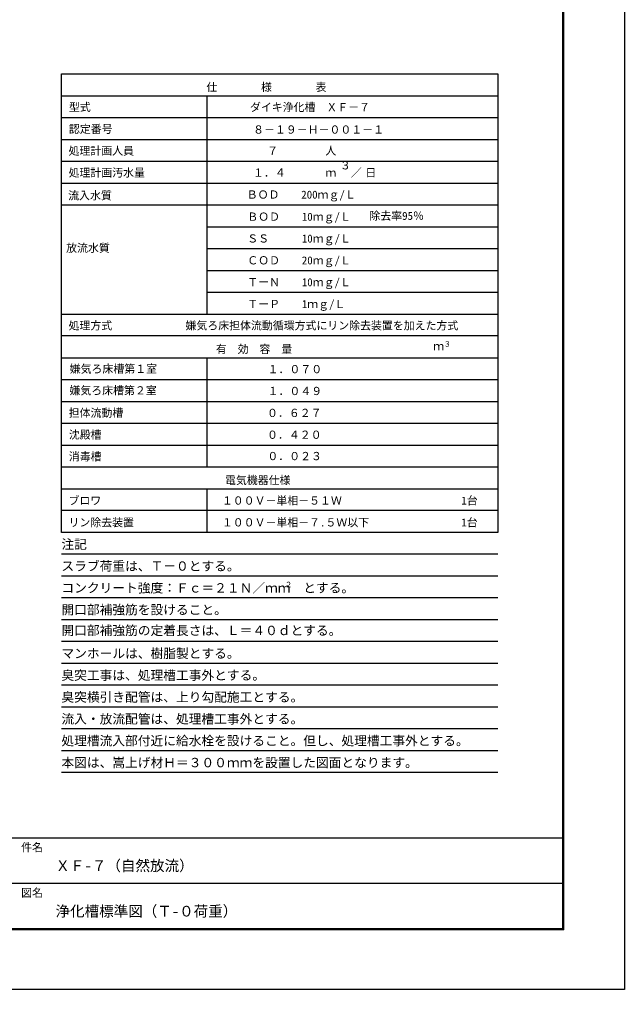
# Model space of a CAD drawing. Units: millimetres, scale not verified. Extents: x -22761 to 8910, y -6308 to 6308.
# Drawn here: x 3917 to 8910, y -6308 to 1690 of the extents above; entities that cross this region are included whole.
import ezdxf
from ezdxf.enums import TextEntityAlignment as Align

# ---------------------------------------------------------------- set-up
doc = ezdxf.new("R2010")
doc.units = ezdxf.units.MM
doc.header["$LTSCALE"] = 30
for name, color, linetype, lineweight in [('0-1_2-0_KUTAI', 4, 'Continuous', 25), ('0-E_水管', 7, 'Continuous', 25), ('0-F_00クル-フ-6寸法', 132, 'Continuous', 25), ('1-2_図面枠', 7, 'Continuous', 25), ('1-3_Axis_waku', 7, 'Continuous', 25)]:
    doc.layers.add(name, color=color, linetype=linetype, lineweight=lineweight)
doc.styles.add('ＭＳ ゴシック', font='')
doc.styles.get('ＭＳ ゴシック').set_extended_font_data('MS Gothic')

msp = doc.modelspace()

# ---------------------------------------------------------------- linework, layer by layer
at = {"layer": '0-1_2-0_KUTAI', "color": 3}
for p, q in [((4264.04, 1241.06), (7864.04, 1241.06)), ((4264.04, -2538.95), (4264.04, 1241.06)), ((7864.04, 1241.06), (7864.04, -2538.95)), ((4264.04, 1061.06), (7864.04, 1061.06)), ((5464.04, 1061.06), (5464.04, -738.95)), ((4264.04, 881.06), (7864.04, 881.06)), ((4264.04, 701.06), (7864.04, 701.06)), ((4264.04, 521.06), (7864.04, 521.06)), ((4264.04, 341.06), (7864.04, 341.06)), ((4264.04, 161.06), (7864.04, 161.06)), ((5464.04, -18.94), (7864.04, -18.94)), ((5464.04, -198.94), (7864.04, -198.94)), ((5464.04, -378.94), (7864.04, -378.94)), ((5464.04, -558.94), (7864.04, -558.94)), ((4264.04, -738.95), (7864.04, -738.95)), ((7864.03, -918.95), (4264.03, -918.95)), ((4264.03, -1098.95), (7864.03, -1098.95)), ((5464.03, -1098.95), (5464.03, -1998.95)), ((4264.03, -1278.95), (7864.03, -1278.95)), ((4264.03, -1458.95), (7864.03, -1458.95)), ((4264.03, -1638.95), (7864.03, -1638.95)), ((4264.03, -1818.95), (7864.03, -1818.95)), ((4264.03, -1998.95), (7864.03, -1998.95)), ((4264.03, -2178.95), (7864.03, -2178.95)), ((5464.03, -2178.95), (5464.03, -2538.95)), ((7864.03, -2358.95), (4264.03, -2358.95)), ((7864.03, -2538.95), (4264.03, -2538.95))]:
    msp.add_line(p, q, dxfattribs=at)
at = {"layer": '0-E_水管', "color": 3}
for p, q in [((7864.03, -2718.95), (4264.03, -2718.95)), ((7864.03, -2898.95), (4264.03, -2898.95)), ((7864.03, -3078.95), (4264.03, -3078.95)), ((7864.03, -3258.96), (4264.03, -3258.96)), ((7864.03, -3438.96), (4264.03, -3438.96)), ((7864.03, -3438.96), (4264.03, -3438.96)), ((7864.03, -3618.96), (4264.03, -3618.96)), ((7864.03, -3798.96), (4264.03, -3798.96)), ((7864.03, -3978.96), (4264.03, -3978.96)), ((7864.03, -4158.96), (4264.03, -4158.96)), ((7864.03, -4338.96), (4264.03, -4338.96)), ((7864.03, -4518.96), (4264.03, -4518.96))]:
    msp.add_line(p, q, dxfattribs=at)
at = {"layer": '1-2_図面枠'}
msp.add_lwpolyline([(-8910, -6307.5), (-8910, 6307.5), (8910, 6307.5), (8910, -6307.5)], close=True, dxfattribs=at)
at = {"layer": '1-3_Axis_waku'}
for p, q in [((8400, -5806.5), (8400, 5761.5)), ((8400.6, -5807.1), (8400.6, 5762.1)), ((8401.2, -5807.7), (8401.2, 5762.7)), ((8401.8, -5808.3), (8401.8, 5763.3)), ((8402.4, -5808.9), (8402.4, 5763.9)), ((8403, -5809.5), (8403, 5764.5)), ((8403.6, -5810.1), (8403.6, 5765.1)), ((8404.2, -5810.7), (8404.2, 5765.7)), ((8404.8, -5811.3), (8404.8, 5766.3)), ((8405.4, -5811.9), (8405.4, 5766.9)), ((8406, -5812.5), (8406, 5767.5)), ((8406.6, -5813.1), (8406.6, 5768.1)), ((8407.2, -5813.7), (8407.2, 5768.7)), ((8407.8, -5814.3), (8407.8, 5769.3)), ((8408.4, -5814.9), (8408.4, 5769.9)), ((-7770, -5056.5), (8400, -5056.5)), ((239.99, -5431.5), (8399.99, -5431.5)), ((8408.4, -5814.9), (-7778.4, -5814.9)), ((8407.8, -5814.3), (-7777.8, -5814.3)), ((8407.2, -5813.7), (-7777.2, -5813.7)), ((8406.6, -5813.1), (-7776.6, -5813.1)), ((8406, -5812.5), (-7776, -5812.5)), ((8405.4, -5811.9), (-7775.4, -5811.9)), ((8404.8, -5811.3), (-7774.8, -5811.3)), ((8404.2, -5810.7), (-7774.2, -5810.7)), ((8403.6, -5810.1), (-7773.6, -5810.1)), ((8403, -5809.5), (-7773, -5809.5)), ((8402.4, -5808.9), (-7772.4, -5808.9)), ((8401.8, -5808.3), (-7771.8, -5808.3)), ((8401.2, -5807.7), (-7771.2, -5807.7)), ((8400.6, -5807.1), (-7770.6, -5807.1)), ((-7770, -5806.5), (8400, -5806.5))]:
    msp.add_line(p, q, dxfattribs=at)

# ---------------------------------------------------------------- texts
at = {"layer": '0-1_2-0_KUTAI', "style": 'ＭＳ ゴシック'}
for s, height, p in [('仕\u3000\u3000\u3000\u3000様\u3000\u3000\u3000\u3000表', 65.98, (5460.44, 1078.46)), ('型式', 65.98, (4325.84, 913.46)), ('ダイキ浄化槽\u3000ＸＦ－７', 65.98, (5819.84, 913.46)), ('認定番号', 65.98, (4325.84, 733.46)), ('処理計画人員\u3000', 65.98, (4322.84, 553.46)), ('人', 65.98, (6441.45, 553.46)), ('７', 65.98, (5961.45, 553.46)), ('３', 65.98, (6561.44, 433.46)), ('処理計画汚水量', 65.98, (4322.84, 373.46)), ('１．４', 65.98, (5844.23, 373.46)), ('ｍ', 65.98, (6441.45, 373.46)), ('／', 65.98, (6651.44, 373.46)), ('日', 65.98, (6771.45, 373.46)), ('流入水質', 65.98, (4319.56, 185.35)), ('ＢＯＤ\u3000\u3000200ｍｇ/Ｌ', 65.98, (5792.66, 192.62)), ('ＢＯＤ\u3000\u300010ｍｇ/Ｌ', 65.98, (5797, 10.47)), ('除去率95％', 65.98, (6804.72, 17.41)), ('ＳＳ\u3000\u3000\u300010ｍｇ/Ｌ', 65.98, (5797, -169.53)), ('放流水質', 65.98, (4302.74, -247.05)), ('ＣＯＤ\u3000\u300020ｍｇ/Ｌ', 65.98, (5797, -349.53)), ('ＴーＮ\u3000\u300010ｍｇ/Ｌ', 65.98, (5797, -529.53)), ('ＴーＰ\u3000\u30001ｍｇ/Ｌ', 65.98, (5797, -709.54)), ('処理方式\u3000\u3000\u3000', 65.98, (4322.83, -886.55)), ('嫌気ろ床担体流動循環方式にリン除去装置を加えた方式', 65.98, (5287.68, -886.55)), ('有\u3000効\u3000容\u3000量', 65.98, (5537.83, -1081.55)), ('ｍ', 65.98, (7331.47, -1056.78)), ('３', 43.99, (7416.63, -1021.35)), ('嫌気ろ床槽第１室', 65.98, (4332.42, -1243.82)), ('１．０７０', 65.98, (5964.98, -1246.55)), ('嫌気ろ床槽第２室', 65.98, (4330.17, -1421.63)), ('１．０４９', 65.98, (5964.98, -1426.55)), ('担体流動槽', 65.98, (4324.03, -1606.56)), ('０．６２７', 65.98, (5960.11, -1607.28)), ('沈殿槽', 65.98, (4325.23, -1786.55)), ('０．４２０', 65.98, (5960.11, -1787.28)), ('消毒槽', 65.98, (4325.23, -1966.55)), ('０．０２３', 65.98, (5962.88, -1963.22)), ('電気機器仕様', 65.98, (5613.43, -2161.55)), ('ブロワ', 65.98, (4322.24, -2329.55)), ('１００Ｖ－単相－５１Ｗ', 65.98, (5587.33, -2329.55)), ('1台', 65.98, (7563.14, -2329.55)), ('リン除去装置', 65.98, (4322.24, -2509.55)), ('１００Ｖ－単相－７.５Ｗ以下', 65.98, (5587.33, -2509.55)), ('1台', 65.98, (7563.14, -2509.55))]:
    msp.add_text(s, height=height, dxfattribs=at).set_placement(p, align=Align.BOTTOM_LEFT)
at = {"layer": '0-E_水管', "color": 4, "style": 'ＭＳ ゴシック'}
for s, height, p in [('注記', 76.98, (4264.03, -2697.76)), ('スラブ荷重は、Ｔ－０とする。', 76.98, (4264.03, -2877.76)), ('コンクリート強度：Ｆｃ＝２１Ｎ／ｍｍ\u3000とする。', 76.98, (4264.03, -3057.76)), ('２', 43.99, (6107.26, -3003.63)), ('開口部補強筋を設けること。', 76.98, (4264.03, -3237.76)), ('開口部補強筋の定着長さは、Ｌ＝４０ｄとする。', 76.98, (4264.03, -3408.55)), ('マンホールは、樹脂製とする。', 76.98, (4264.03, -3597.76)), ('臭突工事は、処理槽工事外とする。', 76.98, (4264.03, -3777.76)), ('臭突横引き配管は、上り勾配施工とする。', 76.98, (4264.03, -3957.77)), ('流入・放流配管は、処理槽工事外とする。', 76.98, (4264.03, -4137.77)), ('処理槽流入部付近に給水栓を設けること。但し、処理槽工事外とする。', 76.98, (4264.03, -4317.77)), ('本図は、嵩上げ材Ｈ＝３００ｍｍを設置した図面となります。', 76.98, (4264.03, -4497.77))]:
    msp.add_text(s, height=height, dxfattribs=at).set_placement(p, align=Align.BOTTOM_LEFT)
at = {"layer": '0-F_00クル-フ-6寸法', "color": 4, "style": 'ＭＳ ゴシック'}
msp.add_text('８－１９－Ｈ－００１－１', height=65.98, dxfattribs=at).set_placement((5845.24, 728.37), align=Align.BOTTOM_LEFT)
at = {"layer": '1-3_Axis_waku', "style": 'ＭＳ ゴシック'}
for s, height, p in [('件名', 65.98, (3931.47, -5187.88)), ('ＸＦ-７（自然放流）', 87.98, (4214.99, -5356.5)), ('図名', 65.98, (3931.47, -5562.88)), ('浄化槽標準図（Ｔ-０荷重）', 87.98, (4214.99, -5731.5))]:
    msp.add_text(s, height=height, dxfattribs=at).set_placement(p, align=Align.BOTTOM_LEFT)

doc.saveas('drawing.dxf')
